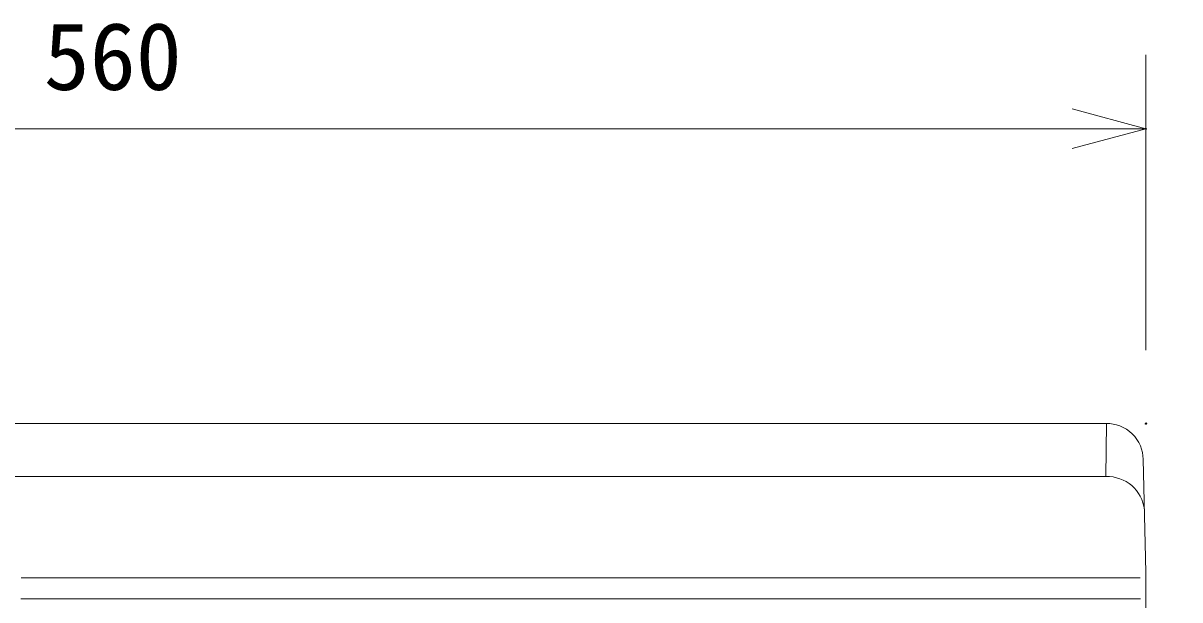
# Model space of a CAD drawing. Units: millimetres, scale not verified. Extents: x -62 to 63, y -117 to 117.
# Drawn here: x -25.99 to 5.37, y 24.12 to 39.76 of the extents above; entities that cross this region are included whole.
import ezdxf
from ezdxf.enums import TextEntityAlignment as Align

# ---------------------------------------------------------------- set-up
doc = ezdxf.new("R2010")
doc.units = ezdxf.units.MM
doc.header["$LTSCALE"] = 0.125
doc.header["$PDMODE"] = 32
doc.header["$PDSIZE"] = 0.025
for name, color, linetype, lineweight in [('0-0_0', 7, 'Continuous', 18), ('0-4_GAIKEI', 1, 'Continuous', 18), ('0-5_SUNPO', 7, 'Continuous', 18)]:
    doc.layers.add(name, color=color, linetype=linetype, lineweight=lineweight)
doc.layers.add('0-6_DEFPOINTS', color=7, linetype='Continuous')
doc.styles.add('ＭＳ ゴシック', font='')
doc.styles.get('ＭＳ ゴシック').set_extended_font_data('MS Gothic')

# ---------------------------------------------------------------- blocks, each defined once
blk = doc.blocks.new('_OPEN30')
at = {"layer": '0-0_0'}
blk.add_line((0, 0), (-1, 0), dxfattribs=at)
blk.add_lwpolyline([(-1, 0.26795), (0, 0), (-1, -0.26795)], dxfattribs=at)
blk = doc.blocks.new('D11')
at = {"layer": '0-5_SUNPO'}
for p, q in [((0.0666, 14.3506), (8.0666, 14.3506)), ((6.0666, 12.3506), (6.0666, -13.5896)), ((0.0666, -15.5896), (8.0666, -15.5896))]:
    blk.add_line(p, q, dxfattribs=at)
at = {"layer": '0-6_DEFPOINTS'}
for p in [(-1.9334, 14.3506), (-1.9334, -15.5896), (6.0666, -15.5896)]:
    blk.add_point(p, dxfattribs=at)
at = {"layer": '0-5_SUNPO', "xscale": 2, "yscale": 2}
for p, rotation in [((6.0666, 14.3506), 90), ((6.0666, -15.5896), 270)]:
    blk.add_blockref('_OPEN30', p, dxfattribs=dict(at, rotation=rotation))
at = {"layer": '0-5_SUNPO', "style": 'ＭＳ ゴシック'}
blk.add_text('299', height=1.833, rotation=90, dxfattribs=at).set_placement((5.5666, -2.4945), align=Align.BOTTOM_LEFT)
blk = doc.blocks.new('D10')
at = {"layer": '0-5_SUNPO'}
for p, q in [((-1.9427, 16.3384), (-1.9427, 24.3384)), ((-55.9427, 22.3384), (-3.9427, 22.3384))]:
    blk.add_line(p, q, dxfattribs=at)
at = {"layer": '0-6_DEFPOINTS'}
for p in [(-1.9427, 22.3384), (-1.9427, 14.3384)]:
    blk.add_point(p, dxfattribs=at)
at = {"layer": '0-5_SUNPO', "xscale": 2, "yscale": 2}
blk.add_blockref('_OPEN30', (-1.9427, 22.3384), dxfattribs=at)
at = {"layer": '0-5_SUNPO', "style": 'ＭＳ ゴシック'}
blk.add_text('560', height=1.833, dxfattribs=at).set_placement((-31.8177, 22.8384), align=Align.BOTTOM_LEFT)

msp = doc.modelspace()

# ---------------------------------------------------------------- linework, layer by layer
at = {"layer": '0-4_GAIKEI', "color": 7}
for p, q in [((3.3805, 28.907), (-50.4868, 28.907)), ((4.4373, 25.264), (4.3719, 27.9398)), ((-50.4685, 27.4663), (3.3622, 27.4663)), ((4.4468, -0.0339), (4.4468, 24.4037))]:
    msp.add_line(p, q, dxfattribs=at)
at = {"layer": '0-4_GAIKEI'}
for p, q in [((3.3805, 28.907), (3.3622, 27.4663)), ((-26.0409, 24.725), (4.2944, 24.725)), ((4.3014, 24.1514), (-26.0501, 24.1514))]:
    msp.add_line(p, q, dxfattribs=at)
at = {"layer": '0-4_GAIKEI', "color": 7}
for points in [[(3.3805, 28.907), (3.4687, 28.9031), (3.5591, 28.8909), (3.6504, 28.8698), (3.7413, 28.8394), (3.8305, 28.7995), (3.9166, 28.7503), (3.9981, 28.6921), (4.0736, 28.6256), (4.1419, 28.5517), (4.2021, 28.4717), (4.2535, 28.3869), (4.2955, 28.2987), (4.3281, 28.2086), (4.3514, 28.1179), (4.3658, 28.0279), (4.3719, 27.9398)], [(4.4373, 25.264), (4.4444, 24.8547), (4.4468, 24.4037)]]:
    msp.add_lwpolyline(points, dxfattribs=at)
msp.add_arc((3.4002, 26.4558), 1.0112, 6.20344, 92.15851, dxfattribs=at)

# ---------------------------------------------------------------- block references
at = {"layer": '0-5_SUNPO'}
for name in ['D10', 'D11']:
    msp.add_blockref(name, (6.3895, 14.5563), dxfattribs=at)

doc.saveas('drawing.dxf')
